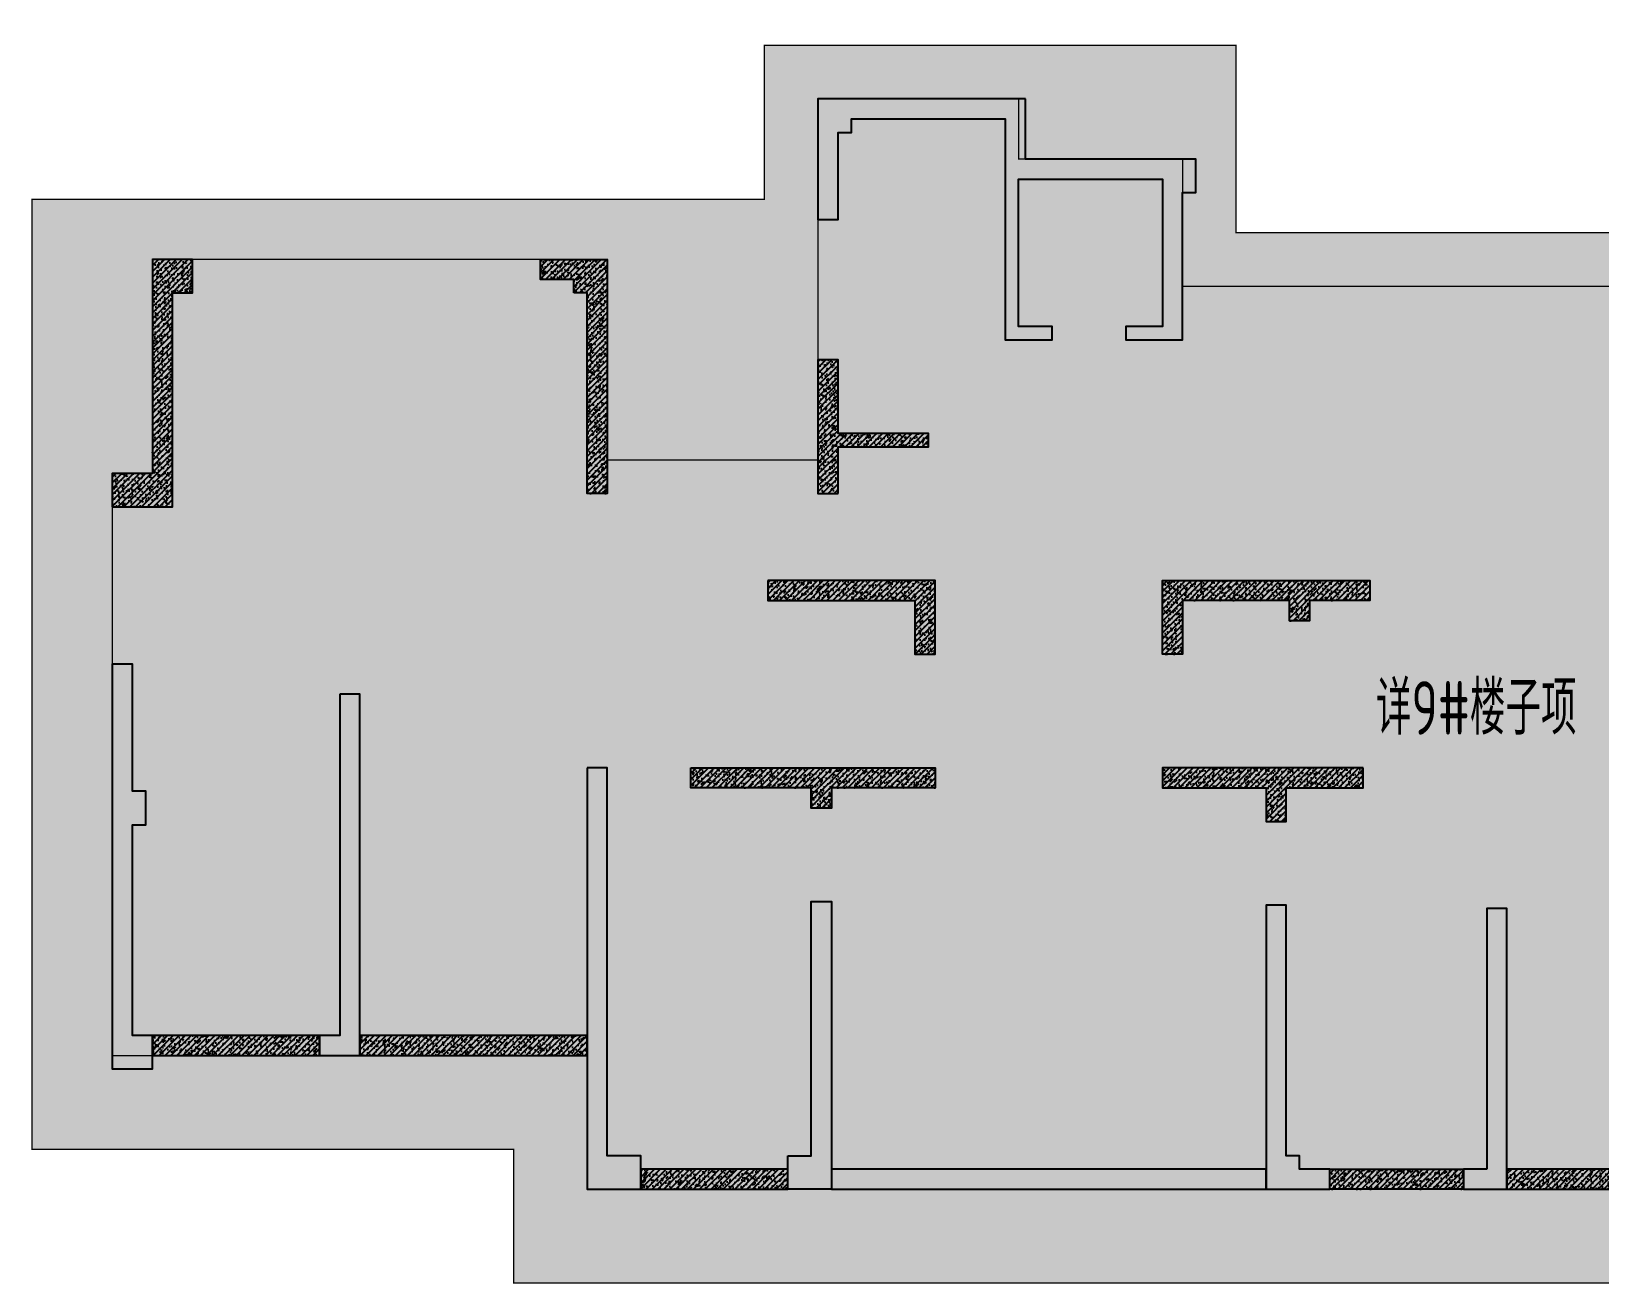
# Model space of a CAD drawing. Extents: x 923964 to 1204934, y 804567 to 1705037.
# Drawn here: x 943214 to 966660, y 1350717 to 1369437 of the extents above; entities that cross this region are included whole.
import ezdxf
from ezdxf.enums import TextEntityAlignment as Align

# ---------------------------------------------------------------- set-up
doc = ezdxf.new("R2010")
doc.units = 0
doc.header["$LTSCALE"] = 500
doc.linetypes.add('DASH', pattern=[0.35, 0.25, -0.1])
for name, color, linetype in [('S_PLAN_HACH1', 61, 'CONTINUOUS'), ('S_WALL', 2, 'CONTINUOUS'), ('S_WALL_HACH', 30, 'CONTINUOUS'), ('S_WALL_OTHE_HACH', 33, 'CONTINUOUS'), ('主楼填充1', 1, 'CONTINUOUS')]:
    doc.layers.add(name, color=color, linetype=linetype)
doc.styles.add('TH-STYLE3', font='tssdeng.shx', dxfattribs={"width": 0.7, "bigfont": 'tssdchn.shx'})
pattern_1 = [(45, (654442.809393198, 991564.5731625634), (-44.19417382415921, 44.19417382415922), []), (49.99999999999999, (654442.809393198, 991564.5731625634), (179.3150456501884, -15.68803374564878), [18.75, -206.25]), (355, (654442.809393198, 991564.5731625634), (-34.68783340325, 188.048033425003), [15, -165]), (100.4514, (654457.7523131979, 991563.2658275634), (144.6273454285054, 172.3598855152384), [15.9350475, -175.285528]), (46.18420000000002, (654442.809393198, 991614.5731625634), (266.8102621564111, -41.37975358225452), [28.12499999999997, -309.3749999999995]), (96.6356, (654465.043579448, 991611.1248358134), (233.6656763871758, 243.5294677251104), [23.902572, -262.92825]), (351.1842, (654442.809393198, 991614.5731625634), (233.6654862834068, 243.5296502313311), [22.5, -247.5]), (21, (654467.809393198, 991602.0731625634), (149.2267630296154, -100.6547226663347), [18.75, -206.25]), (326.0000000000001, (654467.809393198, 991602.0731625634), (60.82883298039543, 181.2875112617133), [15, -165]), (71.4514, (654480.244951448, 991593.6852610634), (210.0556571453725, 80.6326241774881), [15.9350475, -175.285528]), (37.50000000000001, (654442.809393198, 991564.5731625634), (3.039963829322667, 83.22346345782788), [0, -163, 0, -167.5, 0, -165.625]), (7.499999999999999, (654442.809393198, 991564.5731625634), (65.76738436053715, 98.60292797059006), [0, -95.5, 0, -159.25, 0, -63.125]), (327.5, (654387.059393198, 991564.5731625634), (133.4556090431022, -5.638717933594939), [0, -62.5, 0, -195, 0, -258.75]), (317.5, (654362.059393198, 991564.5731625634), (145.7965423355966, 25.02624558307943), [0, -81.25, 0, -129.5, 0, -183.75])]
pattern_2 = [(45, (648710.9666536323, 1138324.157890503), (-44.19417382415921, 44.19417382415922), []), (49.99999999999999, (648710.9666536323, 1138324.157890503), (179.3150456501884, -15.68803374564878), [18.75, -206.25]), (355, (648710.9666536323, 1138324.157890503), (-34.68783340325, 188.048033425003), [15, -165]), (100.4514, (648725.9095736324, 1138322.850555503), (144.6273454285054, 172.3598855152384), [15.9350475, -175.285528]), (46.18420000000002, (648710.9666536323, 1138374.157890503), (266.8102621564111, -41.37975358225452), [28.12499999999999, -309.3749999999998]), (96.6356, (648733.2008398824, 1138370.709563753), (233.6656763871758, 243.5294677251104), [23.902572, -262.92825]), (351.1842, (648710.9666536323, 1138374.157890503), (233.6654862834068, 243.5296502313311), [22.5, -247.5]), (21, (648735.9666536323, 1138361.657890503), (149.2267630296154, -100.6547226663347), [18.75, -206.25]), (326.0000000000001, (648735.9666536323, 1138361.657890503), (60.82883298039543, 181.2875112617133), [15, -165]), (71.4514, (648748.4022118824, 1138353.269989003), (210.0556571453725, 80.6326241774881), [15.9350475, -175.285528]), (37.50000000000001, (648710.9666536323, 1138324.157890503), (3.039963829322667, 83.22346345782788), [0, -163, 0, -167.5, 0, -165.625]), (7.499999999999999, (648710.9666536323, 1138324.157890503), (65.76738436053715, 98.60292797059006), [0, -95.5, 0, -159.25, 0, -63.125]), (327.5, (648655.2166536323, 1138324.157890503), (133.4556090431022, -5.638717933594939), [0, -62.5, 0, -195, 0, -258.75]), (317.5, (648630.2166536323, 1138324.157890503), (145.7965423355966, 25.02624558307943), [0, -81.25, 0, -129.5, 0, -183.75])]

msp = doc.modelspace()

# ---------------------------------------------------------------- hatches: boundary and pattern name
at = {"layer": 'S_PLAN_HACH1'}
h = msp.add_hatch(dxfattribs=at)
h.set_pattern_fill('CROSS', color=4, scale=50, style=0)
h.set_pattern_definition([(0, (0, 0), (317.5, 317.5), [158.75, -476.25]), (90, (79.375, -79.375), (-317.5, 317.5), [158.75, -476.25])])
h.paths.add_polyline_path([(950423.8948637702, 1350727.369584598), (979823.8968168952, 1350727.369584598), (979823.8967896138, 1352727.369602198), (987023.8967896138, 1352727.369602198), (987023.8967896138, 1364027.36999784), (987023.8968168952, 1364027.369968409), (987023.8968168952, 1366927.36958457), (976423.8950207481, 1366927.369614002), (976423.8950207481, 1369427.36961401), (971423.8948364888, 1369427.36961401), (971423.8948363282, 1369427.369598869), (969373.8950205877, 1369427.369598869), (969373.8950207483, 1366427.369613971), (961223.8950480123, 1366427.369613971), (961223.8950480123, 1369227.369584577), (958873.8950207251, 1369227.369584577), (958873.8950207251, 1369227.369614008), (954173.8950207349, 1369227.369614008), (954173.8950207349, 1366927.369613979), (943223.8951079109, 1366927.369584547), (943223.8951079109, 1364027.369968409), (943223.8950806294, 1364027.36999784), (943223.8951079109, 1352727.369602198), (950423.8948637702, 1352727.369602198)])
at = {"layer": 'S_WALL_HACH'}
h = msp.add_hatch(color=256, dxfattribs=at)
h.dxf.hatch_style = 1
h.paths.add_polyline_path([(958073.8950209734, 1368427.369599305), (954973.8950209733, 1368427.369599299), (954973.8950209763, 1366627.36958461), (955273.8950209765, 1366627.369584612), (955273.8950209765, 1367927.310919035), (955473.8642301817, 1367927.310919026), (955473.8642301807, 1368127.369584596), (957773.8950210082, 1368127.369584596), (957773.8950209904, 1364827.369599311), (958473.8950209904, 1364827.369592759), (958473.8950209994, 1365027.369592759), (957973.89502097, 1365027.369599311), (957973.8950210082, 1367227.369599297), (960123.8950209753, 1367227.369599302), (960123.8950209842, 1365027.369599311), (959573.8950209842, 1365027.36958687), (959573.8950209972, 1364827.369586876), (960423.8950209907, 1364827.369599296), (960423.895020971, 1365327.431666241), (960423.8950209813, 1365627.369599268), (960423.8950209747, 1367027.371119607), (960623.8950209914, 1367027.371119607), (960623.8950209989, 1367527.369599295), (958073.895020973, 1367527.36959931)])
h = msp.add_hatch(color=256, dxfattribs=at)
h.dxf.hatch_style = 1
h.paths.add_polyline_path([(944423.8950210019, 1362327.36959931), (945323.895021137, 1362327.36959931), (945323.8950211407, 1365527.369599254), (945623.8950210057, 1365527.369599323), (945623.8950648614, 1366027.36959931), (945023.8950210024, 1366027.36959931), (945023.8950210019, 1362827.36959931), (944423.8950210019, 1362827.36959931), (944423.8950210019, 1362627.36959931)])
h = msp.add_hatch(color=256, dxfattribs=at)
h.dxf.hatch_style = 1
h.paths.add_polyline_path([(951323.9570731878, 1365527.431666243), (951323.8950209973, 1365727.369599293), (950823.8950234439, 1365727.369595323), (950823.8957862348, 1366027.36959137), (951823.8950210019, 1366027.36959931), (951823.8957990058, 1362527.374834368), (951523.8957990016, 1362527.385252028), (951523.8950673112, 1365527.369614043)])
h = msp.add_hatch(color=256, dxfattribs=at)
h.dxf.hatch_style = 1
h.paths.add_polyline_path([(955273.8950210082, 1362527.369584596), (955273.8950210082, 1363227.369584596), (956423.8950210082, 1363227.369584596), (956623.8950210082, 1363227.369584596), (956623.8950210082, 1363427.369584596), (955273.8950209611, 1363427.369599312), (955273.8950209686, 1364527.369584612), (954973.8950209761, 1364527.369584612), (954973.8950209686, 1362527.369584594)])
h = msp.add_hatch(color=256, dxfattribs=at)
h.dxf.hatch_style = 1
h.paths.add_polyline_path([(954223.8950096968, 1361227.36954506), (954223.8950285952, 1360927.369598174), (956423.895020997, 1360927.36959817), (956423.8950209952, 1360127.369599308), (956723.8950210175, 1360127.369599296), (956723.8949642807, 1361227.369653601)])
h = msp.add_hatch(color=256, dxfattribs=at)
h.dxf.hatch_style = 1
h.paths.add_polyline_path([(960124.2359158575, 1360327.369693086), (960124.2359158547, 1361227.369693134), (963223.9802454504, 1361227.369584596), (963223.8097965419, 1360927.369591385), (962323.8950209961, 1360927.369599329), (962323.8950172014, 1360627.369598174), (962023.7245763392, 1360627.369599903), (962024.065465653, 1360927.369598756), (960423.8950209961, 1360927.369552439), (960423.895020998, 1360127.369646203), (960124.5768106924, 1360127.369786874), (960124.5768106924, 1360327.369786875)])
h = msp.add_hatch(color=256, dxfattribs=at)
h.dxf.hatch_style = 1
h.paths.add_polyline_path([(945023.8950134002, 1354427.36962963), (944723.8720515339, 1354427.340746419), (944723.9071078895, 1357577.369766166), (944923.8504766041, 1357577.369766166), (944923.7208608363, 1358077.307699229), (944723.9246360672, 1358077.369921651), (944723.9421642452, 1359977.368960669), (944423.8553017767, 1359977.367763174), (944423.7835016554, 1353927.399678608), (945023.8950286034, 1353927.429727586)])
h = msp.add_hatch(color=256, dxfattribs=at)
h.dxf.hatch_style = 1
h.paths.add_polyline_path([(947823.89554549, 1359527.36961144), (947823.8947511142, 1354427.369568939), (947523.9917045055, 1354427.369838666), (947523.9916778917, 1354127.369652524), (948123.8959339276, 1354127.369599305), (948123.8964069195, 1359527.369587184)])
h = msp.add_hatch(color=256, dxfattribs=at)
h.dxf.hatch_style = 1
h.paths.add_polyline_path([(951523.8950434987, 1358427.310913408), (951523.8950434913, 1352127.379699263), (952323.8950209942, 1352127.380733495), (952323.8949923649, 1352627.385224182), (951823.8950209937, 1352627.385224179), (951823.8950210012, 1358427.310919031)])
h = msp.add_hatch(color=256, dxfattribs=at)
h.dxf.hatch_style = 1
h.paths.add_polyline_path([(953073.8697139584, 1358427.310919028), (956723.8950185279, 1358427.379986438), (956723.8950234645, 1358127.369599308), (955173.8950209961, 1358127.369599312), (955173.895020996, 1357827.368802912), (954873.8950209961, 1357827.368802917), (954873.8950209961, 1358127.369599312), (953073.8697139592, 1358127.310919028)])
h = msp.add_hatch(color=256, dxfattribs=at)
h.dxf.hatch_style = 1
h.paths.add_polyline_path([(963123.8642301698, 1358427.371223523), (960123.8497819916, 1358427.371223523), (960123.9402600004, 1358127.367975101), (961673.895020996, 1358127.369599312), (961673.8950209959, 1357627.369208977), (961973.8950209959, 1357627.368396853), (961973.8950209959, 1358127.369599312), (963123.8642301698, 1358127.310919033)])
h = msp.add_hatch(color=256, dxfattribs=at)
h.dxf.hatch_style = 1
h.paths.add_polyline_path([(954523.9914815341, 1352627.369629672), (954873.8946767834, 1352627.369568981), (954873.8956941601, 1356427.36961144), (955173.8948504551, 1356427.369587184), (955173.8951915371, 1352127.429116549), (954523.9911373797, 1352127.429169768)])
h = msp.add_hatch(color=256, dxfattribs=at)
h.dxf.hatch_style = 1
h.paths.add_polyline_path([(962624.0880510086, 1352427.338506221), (962173.8820483986, 1352427.381565231), (962173.895668116, 1352627.381237955), (961973.8962895566, 1352627.381237955), (961973.893609472, 1356377.369690791), (961673.8943738531, 1356377.369507834), (961673.8956681053, 1352127.431634318), (962624.0882248653, 1352127.369599333)])
h = msp.add_hatch(color=256, dxfattribs=at)
h.dxf.hatch_style = 1
h.paths.add_polyline_path([(964973.9410177275, 1352427.369599331), (964623.9417918468, 1352427.369599331), (964623.895781312, 1352127.391725238), (965273.8946320019, 1352127.391725236), (965273.8954099903, 1356327.310920116), (964973.8950248561, 1356327.300502456)])
h = msp.add_hatch(color=256, dxfattribs=at)
h.dxf.hatch_style = 1
h.paths.add_polyline_path([(947523.9917045054, 1354427.36962963), (945023.8950286034, 1354427.36962963), (945023.8950286034, 1354127.399648282), (947523.9917045054, 1354127.399648282)])
h = msp.add_hatch(color=256, dxfattribs=at)
h.dxf.hatch_style = 1
h.paths.add_polyline_path([(951523.8950434913, 1354427.339605894), (948123.8959339276, 1354427.339605894), (948123.8959339276, 1354127.369624546), (951523.8950434913, 1354127.369624546)])
h = msp.add_hatch(color=256, dxfattribs=at)
h.dxf.hatch_style = 1
h.paths.add_polyline_path([(954523.9914815341, 1352427.369629672), (952323.8950209942, 1352427.369629672), (952323.8950209942, 1352127.379785149), (954523.9914815341, 1352127.379785149)])
h = msp.add_hatch(color=256, dxfattribs=at)
h.dxf.hatch_style = 1
h.paths.add_polyline_path([(961673.8956224424, 1352427.36987327), (955173.8951795031, 1352427.369348777), (955173.8951795031, 1352127.379504254), (961673.8956224424, 1352127.380028747)])
h = msp.add_hatch(color=256, dxfattribs=at)
h.dxf.hatch_style = 1
h.paths.add_polyline_path([(962624.0880510086, 1352427.338506221), (964623.895781312, 1352427.338506221), (964623.895781312, 1352127.391725238), (962624.0880510086, 1352127.391725238)])
h = msp.add_hatch(color=256, dxfattribs=at)
h.dxf.hatch_style = 1
h.paths.add_polyline_path([(967623.8951948753, 1352427.369828013), (965273.8946320019, 1352427.369828013), (965273.8946320019, 1352127.391725236), (967623.8951948753, 1352127.391725236)])
at = {"layer": 'S_WALL_OTHE_HACH'}
h = msp.add_hatch(dxfattribs=at)
h.set_pattern_fill('钢筋混凝土', color=256, scale=25)
h.set_pattern_definition(pattern_1)
h.paths.add_polyline_path([(958073.8950209734, 1368427.369599305), (954973.8950209733, 1368427.369599299), (954973.8950209763, 1366627.36958461), (955273.8950209765, 1366627.369584612), (955273.8950209765, 1367927.310919035), (955473.8642301817, 1367927.310919026), (955473.8642301807, 1368127.369584596), (957773.8950210082, 1368127.369584596), (957773.8950209904, 1364827.369599311), (958473.8950209904, 1364827.369592759), (958473.8950209994, 1365027.369592759), (957973.89502097, 1365027.369599311), (957973.8950210082, 1367227.369599297), (960123.8950209753, 1367227.369599302), (960123.8950209842, 1365027.369599311), (959573.8950209842, 1365027.36958687), (959573.8950209972, 1364827.369586876), (960423.8950209907, 1364827.369599296), (960423.895020971, 1365327.431666238), (960423.8950209813, 1365627.369599268), (960423.8950209747, 1367027.371119607), (960623.8950209914, 1367027.371119607), (960623.8950209989, 1367527.369599295), (958073.895020973, 1367527.36959931)])
h = msp.add_hatch(dxfattribs=at)
h.set_pattern_fill('钢筋混凝土', color=256, scale=25)
h.set_pattern_definition(pattern_1)
h.paths.add_polyline_path([(944423.8950210019, 1362327.36959931), (945323.895021137, 1362327.36959931), (945323.8950211407, 1365527.369599254), (945623.8950210057, 1365527.369599323), (945623.8950648614, 1366027.36959931), (945023.8950210024, 1366027.36959931), (945023.8950210019, 1362827.36959931), (944423.8950210019, 1362827.36959931), (944423.8950210019, 1362627.36959931)])
h = msp.add_hatch(dxfattribs=at)
h.set_pattern_fill('钢筋混凝土', color=256, scale=25)
h.set_pattern_definition([(45, (654342.809393198, 991564.5731625634), (-44.19417382415921, 44.19417382415922), []), (49.99999999999999, (654342.809393198, 991564.5731625634), (179.3150456501884, -15.68803374564878), [18.75, -206.25]), (355, (654342.809393198, 991564.5731625634), (-34.68783340325, 188.048033425003), [15, -165]), (100.4514, (654357.7523131979, 991563.2658275634), (144.6273454285054, 172.3598855152384), [15.9350475, -175.285528]), (46.18420000000002, (654342.809393198, 991614.5731625634), (266.8102621564111, -41.37975358225452), [28.12499999999997, -309.3749999999995]), (96.6356, (654365.043579448, 991611.1248358134), (233.6656763871758, 243.5294677251104), [23.902572, -262.92825]), (351.1842, (654342.809393198, 991614.5731625634), (233.6654862834068, 243.5296502313311), [22.5, -247.5]), (21, (654367.809393198, 991602.0731625634), (149.2267630296154, -100.6547226663347), [18.75, -206.25]), (326.0000000000001, (654367.809393198, 991602.0731625634), (60.82883298039543, 181.2875112617133), [15, -165]), (71.4514, (654380.244951448, 991593.6852610634), (210.0556571453725, 80.6326241774881), [15.9350475, -175.285528]), (37.50000000000001, (654342.809393198, 991564.5731625634), (3.039963829322667, 83.22346345782788), [0, -163, 0, -167.5, 0, -165.625]), (7.499999999999999, (654342.809393198, 991564.5731625634), (65.76738436053715, 98.60292797059006), [0, -95.5, 0, -159.25, 0, -63.125]), (327.5, (654287.059393198, 991564.5731625634), (133.4556090431022, -5.638717933594939), [0, -62.5, 0, -195, 0, -258.75]), (317.5, (654262.059393198, 991564.5731625634), (145.7965423355966, 25.02624558307943), [0, -81.25, 0, -129.5, 0, -183.75])])
h.paths.add_polyline_path([(951323.9570731878, 1365527.431666243), (951323.8950209973, 1365727.369599293), (950823.8950234439, 1365727.369595323), (950823.8957862348, 1366027.36959137), (951823.8950210019, 1366027.36959931), (951823.8957990058, 1362527.374834368), (951523.8957990016, 1362527.385252028), (951523.8950673112, 1365527.369614043)])
h = msp.add_hatch(dxfattribs=at)
h.set_pattern_fill('钢筋混凝土', color=256, scale=25)
h.set_pattern_definition([(45, (648710.9666536323, 838324.1578905033), (-44.19417382415921, 44.19417382415922), []), (49.99999999999999, (648710.9666536323, 838324.1578905033), (179.3150456501884, -15.68803374564878), [18.75, -206.25]), (355, (648710.9666536323, 838324.1578905033), (-34.68783340325, 188.048033425003), [15, -165]), (100.4514, (648725.9095736324, 838322.8505555033), (144.6273454285054, 172.3598855152384), [15.9350475, -175.285528]), (46.18420000000002, (648710.9666536323, 838374.1578905033), (266.8102621564111, -41.37975358225452), [28.12499999999998, -309.3749999999997]), (96.6356, (648733.2008398824, 838370.7095637533), (233.6656763871758, 243.5294677251104), [23.902572, -262.92825]), (351.1842, (648710.9666536323, 838374.1578905033), (233.6654862834068, 243.5296502313311), [22.5, -247.5]), (21, (648735.9666536323, 838361.6578905033), (149.2267630296154, -100.6547226663347), [18.75, -206.25]), (326.0000000000001, (648735.9666536323, 838361.6578905033), (60.82883298039543, 181.2875112617133), [15, -165]), (71.4514, (648748.4022118824, 838353.2699890033), (210.0556571453725, 80.6326241774881), [15.9350475, -175.285528]), (37.50000000000001, (648710.9666536323, 838324.1578905033), (3.039963829322667, 83.22346345782788), [0, -163, 0, -167.5, 0, -165.625]), (7.499999999999999, (648710.9666536323, 838324.1578905033), (65.76738436053715, 98.60292797059006), [0, -95.5, 0, -159.25, 0, -63.125]), (327.5, (648655.2166536323, 838324.1578905033), (133.4556090431022, -5.638717933594939), [0, -62.5, 0, -195, 0, -258.75]), (317.5, (648630.2166536323, 838324.1578905033), (145.7965423355966, 25.02624558307943), [0, -81.25, 0, -129.5, 0, -183.75])])
h.paths.add_polyline_path([(955273.8950210082, 1362527.369584596), (955273.8950210082, 1363227.369584596), (956423.8950210082, 1363227.369584596), (956623.8950210082, 1363227.369584596), (956623.8950210082, 1363427.369584596), (955273.8950209611, 1363427.369599312), (955273.8950209686, 1364527.369584612), (954973.8950209761, 1364527.369584612), (954973.8950209686, 1362527.369584594)])
h = msp.add_hatch(dxfattribs=at)
h.set_pattern_fill('钢筋混凝土', color=256, scale=25)
h.set_pattern_definition(pattern_2)
h.paths.add_polyline_path([(954223.8950096968, 1361227.36954506), (954223.8950285952, 1360927.369598174), (956423.895020997, 1360927.36959817), (956423.8950209952, 1360127.369599308), (956723.8950210175, 1360127.369599296), (956723.8949642807, 1361227.369653601)])
h = msp.add_hatch(dxfattribs=at)
h.set_pattern_fill('钢筋混凝土', color=256, scale=25)
h.set_pattern_definition(pattern_1)
h.paths.add_polyline_path([(960124.2359158575, 1360327.369693086), (960124.2359158547, 1361227.369693134), (963223.9802454504, 1361227.369584596), (963223.8097965419, 1360927.369591385), (962323.8950209961, 1360927.369599329), (962323.8950172014, 1360627.369598174), (962023.7245763392, 1360627.369599903), (962024.065465653, 1360927.369598756), (960423.8950209961, 1360927.369552439), (960423.895020998, 1360127.369646203), (960124.5768106924, 1360127.369786874), (960124.5768106924, 1360327.369786875)])
h = msp.add_hatch(dxfattribs=at)
h.set_pattern_fill('钢筋混凝土', color=256, scale=25)
h.set_pattern_definition(pattern_1)
h.paths.add_polyline_path([(945023.8950134002, 1354427.36962963), (944723.8720515339, 1354427.340746419), (944723.9071078895, 1357577.369766166), (944923.8504766041, 1357577.369766166), (944923.7208608363, 1358077.307699229), (944723.9246360672, 1358077.369921651), (944723.9421642452, 1359977.368960669), (944423.8553017767, 1359977.367763174), (944423.7835016554, 1353927.399678608), (945023.8950286034, 1353927.429727586)])
h = msp.add_hatch(dxfattribs=at)
h.set_pattern_fill('钢筋混凝土', color=256, scale=25)
h.set_pattern_definition(pattern_2)
h.paths.add_polyline_path([(947823.89554549, 1359527.36961144), (947823.8947511142, 1354427.369568939), (947523.9917045055, 1354427.369838666), (947523.9916778917, 1354127.369652524), (948123.8959339276, 1354127.369599305), (948123.8964069195, 1359527.369587184)])
h = msp.add_hatch(dxfattribs=at)
h.set_pattern_fill('钢筋混凝土', color=256, scale=25)
h.set_pattern_definition([(45, (648610.9666536323, 1138324.157890503), (-44.19417382415921, 44.19417382415922), []), (49.99999999999999, (648610.9666536323, 1138324.157890503), (179.3150456501884, -15.68803374564878), [18.75, -206.25]), (355, (648610.9666536323, 1138324.157890503), (-34.68783340325, 188.048033425003), [15, -165]), (100.4514, (648625.9095736324, 1138322.850555503), (144.6273454285054, 172.3598855152384), [15.9350475, -175.285528]), (46.18420000000002, (648610.9666536323, 1138374.157890503), (266.8102621564111, -41.37975358225452), [28.12499999999998, -309.3749999999997]), (96.6356, (648633.2008398824, 1138370.709563753), (233.6656763871758, 243.5294677251104), [23.902572, -262.92825]), (351.1842, (648610.9666536323, 1138374.157890503), (233.6654862834068, 243.5296502313311), [22.5, -247.5]), (21, (648635.9666536323, 1138361.657890503), (149.2267630296154, -100.6547226663347), [18.75, -206.25]), (326.0000000000001, (648635.9666536323, 1138361.657890503), (60.82883298039543, 181.2875112617133), [15, -165]), (71.4514, (648648.4022118824, 1138353.269989003), (210.0556571453725, 80.6326241774881), [15.9350475, -175.285528]), (37.50000000000001, (648610.9666536323, 1138324.157890503), (3.039963829322667, 83.22346345782788), [0, -163, 0, -167.5, 0, -165.625]), (7.499999999999999, (648610.9666536323, 1138324.157890503), (65.76738436053715, 98.60292797059006), [0, -95.5, 0, -159.25, 0, -63.125]), (327.5, (648555.2166536323, 1138324.157890503), (133.4556090431022, -5.638717933594939), [0, -62.5, 0, -195, 0, -258.75]), (317.5, (648530.2166536323, 1138324.157890503), (145.7965423355966, 25.02624558307943), [0, -81.25, 0, -129.5, 0, -183.75])])
h.paths.add_polyline_path([(951523.8950434987, 1358427.310913408), (951523.8950434913, 1352127.379699263), (952323.8950209942, 1352127.380733495), (952323.8949923649, 1352627.385224182), (951823.8950209937, 1352627.385224179), (951823.8950210012, 1358427.310919031)])
h = msp.add_hatch(dxfattribs=at)
h.set_pattern_fill('钢筋混凝土', color=256, scale=25)
h.set_pattern_definition(pattern_1)
h.paths.add_polyline_path([(953073.8697139584, 1358427.310919028), (956723.8950185279, 1358427.379986438), (956723.8950234645, 1358127.369599308), (955173.8950209961, 1358127.369599312), (955173.895020996, 1357827.368802912), (954873.8950209961, 1357827.368802917), (954873.8950209961, 1358127.369599312), (953073.8697139592, 1358127.310919028)])
h = msp.add_hatch(dxfattribs=at)
h.set_pattern_fill('钢筋混凝土', color=256, scale=25)
h.set_pattern_definition(pattern_1)
h.paths.add_polyline_path([(963123.8642301698, 1358427.371223523), (960123.8497819916, 1358427.371223523), (960123.9402600004, 1358127.367975101), (961673.895020996, 1358127.369599312), (961673.8950209959, 1357627.369208977), (961973.8950209959, 1357627.368396853), (961973.8950209959, 1358127.369599312), (963123.8642301698, 1358127.310919033)])
h = msp.add_hatch(dxfattribs=at)
h.set_pattern_fill('钢筋混凝土', color=256, scale=25)
h.set_pattern_definition(pattern_1)
h.paths.add_polyline_path([(954523.9914815341, 1352627.369629672), (954873.8946767834, 1352627.369568981), (954873.8956941601, 1356427.36961144), (955173.8948504551, 1356427.369587184), (955173.8951915371, 1352127.429116549), (954523.9911373797, 1352127.429169768)])
h = msp.add_hatch(dxfattribs=at)
h.set_pattern_fill('钢筋混凝土', color=256, scale=25)
h.set_pattern_definition(pattern_1)
h.paths.add_polyline_path([(962624.0880510086, 1352427.338506221), (962173.8820483986, 1352427.381565231), (962173.895668116, 1352627.381237955), (961973.8962895566, 1352627.381237955), (961973.893609472, 1356377.369690791), (961673.8943738531, 1356377.369507834), (961673.8956681053, 1352127.431634318), (962624.0882248653, 1352127.369599333)])
h = msp.add_hatch(dxfattribs=at)
h.set_pattern_fill('钢筋混凝土', color=256, scale=25)
h.set_pattern_definition([(45, (641042.8093931725, 985464.5848855437), (-44.19417382415921, 44.19417382415922), []), (49.99999999999999, (641042.8093931725, 985464.5848855437), (179.3150456501884, -15.68803374564878), [18.75, -206.25]), (355, (641042.8093931725, 985464.5848855437), (-34.68783340325, 188.048033425003), [15, -165]), (100.4514, (641057.7523131724, 985463.2775505438), (144.6273454285054, 172.3598855152384), [15.9350475, -175.285528]), (46.18420000000002, (641042.8093931725, 985514.5848855437), (266.8102621564111, -41.37975358225452), [28.12499999999997, -309.3749999999995]), (96.6356, (641065.0435794225, 985511.1365587937), (233.6656763871758, 243.5294677251104), [23.902572, -262.92825]), (351.1842, (641042.8093931725, 985514.5848855437), (233.6654862834068, 243.5296502313311), [22.5, -247.5]), (21, (641067.8093931725, 985502.0848855437), (149.2267630296154, -100.6547226663347), [18.75, -206.25]), (326.0000000000001, (641067.8093931725, 985502.0848855437), (60.82883298039543, 181.2875112617133), [15, -165]), (71.4514, (641080.2449514224, 985493.6969840438), (210.0556571453725, 80.6326241774881), [15.9350475, -175.285528]), (37.50000000000001, (641042.8093931725, 985464.5848855437), (3.039963829322667, 83.22346345782788), [0, -163, 0, -167.5, 0, -165.625]), (7.499999999999999, (641042.8093931725, 985464.5848855437), (65.76738436053715, 98.60292797059006), [0, -95.5, 0, -159.25, 0, -63.125]), (327.5, (640987.0593931725, 985464.5848855437), (133.4556090431022, -5.638717933594939), [0, -62.5, 0, -195, 0, -258.75]), (317.5, (640962.0593931725, 985464.5848855437), (145.7965423355966, 25.02624558307943), [0, -81.25, 0, -129.5, 0, -183.75])])
h.paths.add_polyline_path([(964973.9410177275, 1352427.369599331), (964623.9417918468, 1352427.369599331), (964623.895781312, 1352127.391725238), (965273.8946320019, 1352127.391725236), (965273.8954099903, 1356327.310920116), (964973.8950248561, 1356327.300502456)])
h = msp.add_hatch(dxfattribs=at)
h.set_pattern_fill('钢筋混凝土', color=256, scale=25)
h.set_pattern_definition(pattern_2)
h.paths.add_polyline_path([(947523.9917045054, 1354427.36962963), (945023.8950286034, 1354427.36962963), (945023.8950286034, 1354127.399648282), (947523.9917045054, 1354127.399648282)])
h = msp.add_hatch(dxfattribs=at)
h.set_pattern_fill('钢筋混凝土', color=256, scale=25)
h.set_pattern_definition(pattern_2)
h.paths.add_polyline_path([(951523.8950434913, 1354427.339605894), (948123.8959339276, 1354427.339605894), (948123.8959339276, 1354127.369624546), (951523.8950434913, 1354127.369624546)])
h = msp.add_hatch(dxfattribs=at)
h.set_pattern_fill('钢筋混凝土', color=256, scale=25)
h.set_pattern_definition(pattern_2)
h.paths.add_polyline_path([(954523.9914815341, 1352427.369629672), (952323.8950209942, 1352427.369629672), (952323.8950209942, 1352127.379785149), (954523.9914815341, 1352127.379785149)])
h = msp.add_hatch(dxfattribs=at)
h.set_pattern_fill('钢筋混凝土', color=256, scale=25)
h.set_pattern_definition(pattern_2)
h.paths.add_polyline_path([(961673.8956224424, 1352427.36987327), (955173.8951795031, 1352427.369348777), (955173.8951795031, 1352127.379504254), (961673.8956224424, 1352127.380028747)])
h = msp.add_hatch(dxfattribs=at)
h.set_pattern_fill('钢筋混凝土', color=256, scale=25)
h.set_pattern_definition(pattern_2)
h.paths.add_polyline_path([(962624.0880510086, 1352427.338506221), (964623.895781312, 1352427.338506221), (964623.895781312, 1352127.391725238), (962624.0880510086, 1352127.391725238)])
h = msp.add_hatch(dxfattribs=at)
h.set_pattern_fill('钢筋混凝土', color=256, scale=25)
h.set_pattern_definition(pattern_2)
h.paths.add_polyline_path([(967623.8951948753, 1352427.369828013), (965273.8946320019, 1352427.369828013), (965273.8946320019, 1352127.391725236), (967623.8951948753, 1352127.391725236)])
at = {"layer": '主楼填充1'}
h = msp.add_hatch(dxfattribs=at)
h.set_pattern_fill('GRASS', color=1, scale=20)
h.set_pattern_definition([(90, (0, 520000), (-359.21, 359.21), [95.25, -623.17]), (45, (0, 520000), (-359.2102448427661, 359.2102448427661), [95.25, -412.75]), (135, (0, 520000), (-359.2102448427661, -359.2102448427661), [95.25, -412.75])])
h.paths.add_polyline_path([(945023.8950209834, 1366027.369599291), (951823.895020983, 1366027.369599291), (951823.895020983, 1363027.369683265), (954973.8950209192, 1363027.369683265), (954973.8950207729, 1368427.369614006), (957973.895020843, 1368427.369614006), (957973.8950209899, 1367527.369614015), (960423.8951737916, 1367527.369614), (960423.8948679122, 1365627.369614004), (969823.8950208987, 1365627.369614003), (969823.8950209016, 1365627.369599258), (970173.8950208648, 1365627.369599258), (970173.8950208668, 1368027.369614008), (972523.895034507, 1368027.369614008), (972523.8950072244, 1368627.36961401), (975623.895047995, 1368627.36961401), (975623.8950209894, 1363027.370005581), (978323.8944875044, 1363027.369360948), (978323.8944875076, 1366027.369599286), (985223.8950209932, 1366027.369599287), (985223.8950209932, 1362827.369599286), (985823.8950209937, 1362827.369599286), (985824.0065403401, 1354127.369599286), (978623.8949985043, 1354127.369599286), (978623.8949985043, 1352127.37978513), (951523.895401341, 1352127.376472391), (951523.895401341, 1354127.376472391), (944423.7835016365, 1354127.369599286), (944423.895020983, 1362827.369599291), (945023.895020983, 1362827.369599291)])

# ---------------------------------------------------------------- linework, layer by layer
at = {"layer": 'S_PLAN_HACH1', "color": 4, "linetype": 'DASH', "const_width": 20}
msp.add_lwpolyline([(950423.8948637702, 1350727.369584598), (979823.8968168952, 1350727.369584598), (979823.8967896138, 1352727.369602198), (987023.8967896138, 1352727.369602198), (987023.8967896138, 1364027.36999784), (987023.8968168952, 1364027.369968409), (987023.8968168952, 1366927.36958457), (976423.8950207481, 1366927.369614002), (976423.8950207481, 1369427.36961401), (971423.8948364888, 1369427.36961401), (971423.8948363282, 1369427.369598869), (969373.8950205877, 1369427.369598869), (969373.8950207483, 1366427.369613971), (961223.8950480123, 1366427.369613971), (961223.8950480123, 1369227.369584577), (958873.8950207251, 1369227.369584577), (958873.8950207251, 1369227.369614008), (954173.8950207349, 1369227.369614008), (954173.8950207349, 1366927.369613979), (943223.8951079109, 1366927.369584547), (943223.8951079109, 1364027.369968409), (943223.8950806294, 1364027.36999784), (943223.8951079109, 1352727.369602198), (950423.8948637702, 1352727.369602198)], close=True, dxfattribs=at)
at = {"layer": 'S_WALL'}
for points in [[(958073.8950209734, 1368427.369599305), (954973.8950209733, 1368427.369599299), (954973.8950209763, 1366627.36958461), (955273.8950209765, 1366627.369584612), (955273.8950209765, 1367927.310919035), (955473.8642301817, 1367927.310919026), (955473.8642301807, 1368127.369584596), (957773.8950210082, 1368127.369584596), (957773.8950209904, 1364827.369599311), (958473.8950209904, 1364827.369592759), (958473.8950209994, 1365027.369592759), (957973.89502097, 1365027.369599311), (957973.8950210082, 1367227.369599297), (960123.8950209753, 1367227.369599302), (960123.8950209842, 1365027.369599311), (959573.8950209842, 1365027.36958687), (959573.8950209972, 1364827.369586876), (960423.8950209907, 1364827.369599296), (960423.8950209813, 1365327.431666241), (960423.895020971, 1365327.431666241), (960423.8950209654, 1365627.369599268), (960423.8950209813, 1365627.369599268), (960423.8950209747, 1367027.371119607), (960623.8950209914, 1367027.371119607), (960623.8950209989, 1367527.369599295), (958073.895020973, 1367527.36959931)], [(955273.8950210082, 1362527.369584596), (955273.8950210082, 1363227.369584596), (956423.8950210082, 1363227.369584596), (956423.8950210082, 1363227.369584596), (956623.8950210082, 1363227.369584596), (956623.8950210082, 1363427.369584596), (955273.8950209611, 1363427.369599312), (955273.8950209686, 1364527.369584612), (954973.8950209761, 1364527.369584612), (954973.8950209686, 1362527.369584594)], [(964973.9410177275, 1352427.369599331), (964623.9417918468, 1352427.369599331), (964623.895781312, 1352127.391725238), (965273.8946320019, 1352127.391725236), (965273.8954099903, 1356327.310920116), (964973.8950248561, 1356327.300502456)], [(961673.8956224424, 1352427.36987327), (955173.8951795031, 1352427.369348777), (955173.8951795031, 1352127.379504254), (961673.8956224424, 1352127.380028747)]]:
    msp.add_lwpolyline(points, close=True, dxfattribs=at)
at = {"layer": 'S_WALL', "elevation": 3.741426031367035e-08}
for points in [[(944423.8950210019, 1362327.36959931), (945323.895021137, 1362327.36959931), (945323.8950211407, 1365527.369599254), (945623.8950210057, 1365527.369599323), (945623.8950648614, 1366027.36959931), (945023.8950210024, 1366027.36959931), (945023.8950210019, 1362827.36959931), (944423.8950210019, 1362827.36959931), (944423.8950210019, 1362627.36959931)], [(951323.9570731878, 1365527.431666243), (951323.8950209973, 1365727.369599293), (950823.8950234439, 1365727.369595323), (950823.8957862348, 1366027.36959137), (951823.8950210019, 1366027.36959931), (951823.8957990058, 1362527.374834368), (951523.8957990016, 1362527.385252028), (951523.8950673112, 1365527.369614043)], [(954223.8950096968, 1361227.36954506), (954223.8950285952, 1360927.369598174), (956423.895020997, 1360927.36959817), (956423.8950209952, 1360127.369599308), (956723.8950210175, 1360127.369599296), (956723.8949642807, 1361227.369653601)], [(960124.2359158575, 1360327.369693086), (960124.2359158547, 1361227.369693134), (963223.9802454504, 1361227.369584596), (963223.8097965419, 1360927.369591385), (962323.8950209961, 1360927.369599329), (962323.8950172014, 1360627.369598174), (962023.7245763392, 1360627.369599903), (962024.065465653, 1360927.369598756), (960423.8950209961, 1360927.369552439), (960423.895020998, 1360127.369646203), (960124.5768106924, 1360127.369786874), (960124.5768106924, 1360327.369786875)], [(945023.8950134002, 1354427.36962963), (944723.8720515339, 1354427.340746419), (944723.9071078895, 1357577.369766166), (944923.8504766041, 1357577.369766166), (944923.7208608363, 1358077.307699229), (944723.9246360672, 1358077.369921651), (944723.9421642452, 1359977.368960669), (944423.8553017767, 1359977.367763174), (944423.7835016554, 1353927.399678608), (945023.8950286034, 1353927.429727586)], [(947823.89554549, 1359527.36961144), (947823.8947511142, 1354427.369568939), (947523.9917045055, 1354427.369838666), (947523.9916778917, 1354127.369652524), (948123.8959339276, 1354127.369599305), (948123.8964069195, 1359527.369587184)], [(951523.8950434987, 1358427.310913408), (951523.8950434913, 1352127.379699263), (952323.8950209942, 1352127.380733495), (952323.8949923649, 1352627.385224182), (951823.8950209937, 1352627.385224179), (951823.8950210012, 1358427.310919031)], [(953073.8697139584, 1358427.310919028), (956723.8950185279, 1358427.379986438), (956723.8950234645, 1358127.369599308), (955173.8950209961, 1358127.369599312), (955173.895020996, 1357827.368802912), (954873.8950209961, 1357827.368802917), (954873.8950209961, 1358127.369599312), (953073.8697139592, 1358127.310919028)], [(963123.8642301698, 1358427.371223523), (960123.8497819916, 1358427.371223523), (960123.9402600004, 1358127.367975101), (961673.895020996, 1358127.369599312), (961673.8950209959, 1357627.369208977), (961973.8950209959, 1357627.368396853), (961973.8950209959, 1358127.369599312), (963123.8642301698, 1358127.310919033)], [(954523.9914815341, 1352627.369629672), (954873.8946767834, 1352627.369568981), (954873.8956941601, 1356427.36961144), (955173.8948504551, 1356427.369587184), (955173.8951915371, 1352127.429116549), (954523.9911373797, 1352127.429169768)], [(962624.0880510086, 1352427.338506221), (962173.8820483986, 1352427.381565231), (962173.895668116, 1352627.381237955), (961973.8962895566, 1352627.381237955), (961973.893609472, 1356377.369690791), (961673.8943738531, 1356377.369507834), (961673.8956681053, 1352127.431634318), (962624.0882248653, 1352127.369599333)], [(947523.9917045054, 1354427.36962963), (945023.8950286034, 1354427.36962963), (945023.8950286034, 1354127.399648282), (947523.9917045054, 1354127.399648282)], [(951523.8950434913, 1354427.339605894), (948123.8959339276, 1354427.339605894), (948123.8959339276, 1354127.369624546), (951523.8950434913, 1354127.369624546)], [(954523.9914815341, 1352427.369629672), (952323.8950209942, 1352427.369629672), (952323.8950209942, 1352127.379785149), (954523.9914815341, 1352127.379785149)], [(962624.0880510086, 1352427.338506221), (964623.895781312, 1352427.338506221), (964623.895781312, 1352127.391725238), (962624.0880510086, 1352127.391725238)], [(967623.8951948753, 1352427.369828013), (965273.8946320019, 1352427.369828013), (965273.8946320019, 1352127.391725236), (967623.8951948753, 1352127.391725236)]]:
    msp.add_lwpolyline(points, close=True, dxfattribs=at)
at = {"layer": '主楼填充1', "color": 1, "const_width": 20}
msp.add_lwpolyline([(978623.8949985043, 1352127.37978513), (951523.895401341, 1352127.376472391), (951523.895401341, 1354127.376472391), (944423.7835016365, 1354127.369599286), (944423.895020983, 1362827.369599291), (945023.895020983, 1362827.369599291), (945023.8950209834, 1366027.369599291), (951823.895020983, 1366027.369599291), (951823.895020983, 1363027.369683265), (954973.8950209192, 1363027.369683265), (954973.8950207729, 1368427.369614006), (957973.895020843, 1368427.369614006), (957973.8950209899, 1367527.369614015), (960423.8951737916, 1367527.369614), (960423.8948679122, 1365627.369614004), (969823.8950208987, 1365627.369614003)], dxfattribs=at)

# ---------------------------------------------------------------- texts
at = {"layer": 'S_PLAN_HACH1', "color": 4, "style": 'TH-STYLE3', "width": 0.7}
msp.add_text('详9#楼子项', height=800, rotation=359.9999754540077, dxfattribs=at).set_placement((964815.5356774952, 1359323.079455732, 3.741426031367035e-08), align=Align.MIDDLE_CENTER)
at = {"layer": '主楼填充1', "color": 1, "style": 'TH-STYLE3', "width": 0.7}
msp.add_text('详9#楼子项', height=800, rotation=359.9999754540077, dxfattribs=at).set_placement((964815.5356774952, 1359323.079455732, 3.741426031367035e-08), align=Align.MIDDLE_CENTER)

doc.saveas('drawing.dxf')
